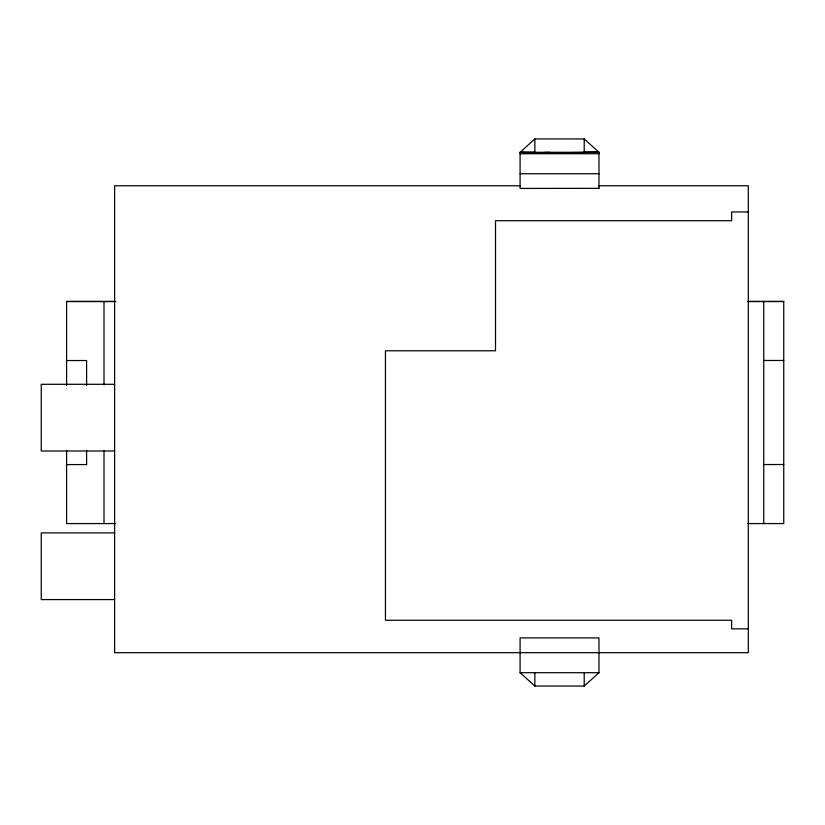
<?xml version="1.0" encoding="UTF-8"?>
<svg xmlns="http://www.w3.org/2000/svg" width="825" height="825" viewBox="0 0 825 825"><rect width="100%" height="100%" fill="white"/><g stroke="black" fill="none" stroke-linecap="round" stroke-linejoin="round"><path stroke-width="1.24" d="M598.981 188.347L520.09 188.43L520.09 152.295L534.858 138.951L584.213 138.951L598.981 152.295L598.981 188.43M584.213 686.049L598.981 672.705L598.981 637.9L520.09 637.9L520.09 672.705L534.858 686.049L584.213 686.049L584.213 672.705M549.594 152.295L534.858 152.955L520.09 152.295L534.858 152.254M534.858 138.951L534.858 152.955L598.981 152.295L584.213 152.254M520.09 152.295L598.981 152.295M520.09 153.718L598.981 153.718M520.09 173.735L598.981 173.735M520.338 185.759L114.623 185.759L114.623 652.688L748.316 652.688L748.316 185.759L598.909 185.759M748.316 211.953L731.641 211.953L731.641 220.708L495.505 220.708L495.505 350.78L385.44 350.78L385.44 620.266L731.641 620.266L731.641 628.846L748.316 628.846M115.552 301.424L66.598 301.424L66.598 385.399M747.821 301.424L783.75 301.424L783.75 523.576L747.821 523.576M66.598 301.537L115.603 301.537M747.821 301.537L783.75 301.537M763.744 360.473L783.75 360.473M66.598 360.535L86.604 360.535L86.604 385.388M114.623 384.295L41.25 384.295L41.25 450.997L114.623 450.997M66.598 464.578L86.604 464.578L86.604 450.45M763.744 464.527L783.75 464.527M115.603 523.576L66.598 523.576L66.598 450.306M114.623 532.888L41.25 532.888L41.25 599.589L114.623 599.589M520.09 672.705L598.981 672.705M763.744 301.424L763.744 523.576M584.213 138.951L584.213 152.955M534.858 672.705L534.858 686.049M104.012 301.537L104.012 384.966M104.012 450.419L104.012 523.576"/></g></svg>
